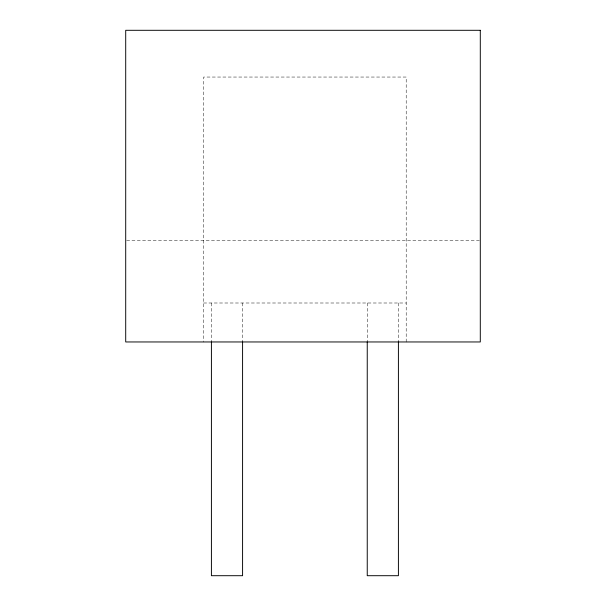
<?xml version="1.0" encoding="UTF-8"?>
<svg xmlns="http://www.w3.org/2000/svg" width="606" height="606" viewBox="0 0 606 606"><rect width="100%" height="100%" fill="white"/><g stroke="black" fill="none" stroke-linecap="round" stroke-linejoin="round"><path stroke-width="0.45" stroke-dasharray="3.03 2.27" d="M126.646 240.665L479.354 240.665M203.624 303L406.202 303M406.202 341.958L406.202 77.045L203.624 77.045L203.624 341.958M398.407 303L398.407 340.875M367.244 303L367.244 340.875M242.582 303L242.582 340.875M211.411 303L211.411 340.875"/><path stroke-width="0.91" d="M398.407 341.822L398.407 575.7L367.244 575.7L367.244 341.822M242.582 341.822L242.582 575.7L211.411 575.7L211.411 341.822M480.293 30.3L125.707 30.3L125.707 341.958L480.293 341.958L480.293 30.3"/></g></svg>
